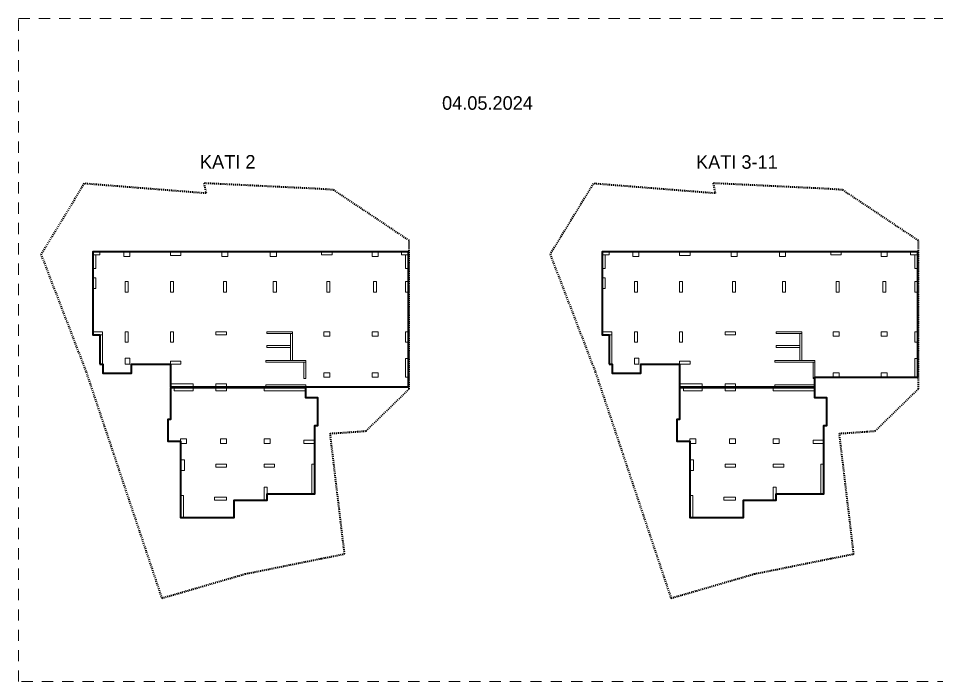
# Model space of a CAD drawing. Header units: millimetres. Extents: x 528085 to 770311, y -199274 to -111212.
# Drawn here: x 528085 to 649916, y -199274 to -111212 of the extents above; entities that cross this region are included whole.
import ezdxf

# ---------------------------------------------------------------- set-up
doc = ezdxf.new("R2010")
doc.units = ezdxf.units.MM
doc.header["$MEASUREMENT"] = 0
doc.linetypes.add('Dashed', pattern=[254, 127, -127])
doc.linetypes.add('Long Dashed', pattern=[2700, 1500, -1200])
for name, color, linetype, lineweight, true_color in [('2D Drafting - General_Pen_No__88', 7, 'Continuous', 20, 0xfd4435), ('A - Akset_Pen_No__108', 7, 'Continuous', 13, 0xfd8379), ('A - Akset_Pen_No__8', 7, 'Continuous', 35, 0xa80f02)]:
    doc.layers.add(name, color=color, linetype=linetype, lineweight=lineweight, true_color=true_color)
doc.layers.add('A - Perdhesa polyline_Pen_No__6', color=5, linetype='Continuous', lineweight=35)
doc.layers.add('A - Shtyllat_Pen_No__20', color=1, linetype='Continuous', lineweight=0)
doc.layers.add('A - Shtyllat', color=7, linetype='Continuous')
doc.styles.add('GENERATED_STYLE_2', font='')
doc.styles.get('GENERATED_STYLE_2').set_extended_font_data('Century Gothic')

# ---------------------------------------------------------------- blocks, each defined once
blk = doc.blocks.new('Column_1', base_point=(642969, -142516))
at = {"layer": 'A - Shtyllat_Pen_No__20', "color": 1, "linetype": 'Continuous', "lineweight": 0, "flags": 128}
blk.add_lwpolyline([(643369, -142816), (643369, -142216), (642569, -142216), (642569, -142816)], close=True, dxfattribs=at)
blk = doc.blocks.new('Column_2', base_point=(629669, -146866))
at = {"layer": 'A - Shtyllat_Pen_No__20', "color": 1, "linetype": 'Continuous', "lineweight": 0, "flags": 128}
blk.add_lwpolyline([(629869, -146166), (629469, -146166), (629469, -147566), (629869, -147566)], close=True, dxfattribs=at)
blk = doc.blocks.new('Column_3', base_point=(647219, -157616))
at = {"layer": 'A - Shtyllat_Pen_No__20', "color": 1, "linetype": 'Continuous', "lineweight": 0, "flags": 128}
blk.add_lwpolyline([(647419, -156366), (647019, -156366), (647019, -158866), (647419, -158866)], close=True, dxfattribs=at)
blk = doc.blocks.new('Column_4', base_point=(636569, -153116))
at = {"layer": 'A - Shtyllat_Pen_No__20', "color": 1, "linetype": 'Continuous', "lineweight": 0, "flags": 128}
blk.add_lwpolyline([(636169, -152816), (636169, -153416), (636969, -153416), (636969, -152816)], close=True, dxfattribs=at)
blk = doc.blocks.new('Column_5', base_point=(629469, -142516))
at = {"layer": 'A - Shtyllat_Pen_No__20', "color": 1, "linetype": 'Continuous', "lineweight": 0, "flags": 128}
blk.add_lwpolyline([(629069, -142216), (629069, -142816), (629869, -142816), (629869, -142216)], close=True, dxfattribs=at)
blk = doc.blocks.new('Column_6', base_point=(622839, -167336))
at = {"layer": 'A - Shtyllat_Pen_No__20', "color": 1, "linetype": 'Continuous', "lineweight": 0, "flags": 128}
blk.add_lwpolyline([(623239, -167636), (623239, -167036), (622439, -167036), (622439, -167636)], close=True, dxfattribs=at)
blk = doc.blocks.new('Column_7', base_point=(622539, -170586))
at = {"layer": 'A - Shtyllat_Pen_No__20', "color": 1, "linetype": 'Continuous', "lineweight": 0, "flags": 128}
blk.add_lwpolyline([(623239, -170786), (623239, -170386), (621839, -170386), (621839, -170786)], close=True, dxfattribs=at)
blk = doc.blocks.new('Column_8', base_point=(633644, -157941))
at = {"layer": 'A - Shtyllat_Pen_No__20', "color": 1, "linetype": 'Continuous', "lineweight": 0, "flags": 128}
blk.add_lwpolyline([(633769, -156866), (633519, -156866), (633519, -159016), (633769, -159016)], close=True, dxfattribs=at)
blk = doc.blocks.new('Column_9', base_point=(622539, -159916))
at = {"layer": 'A - Shtyllat_Pen_No__20', "color": 1, "linetype": 'Continuous', "lineweight": 0, "flags": 128}
blk.add_lwpolyline([(623239, -160116), (623239, -159716), (621839, -159716), (621839, -160116)], close=True, dxfattribs=at)
blk = doc.blocks.new('Column_10', base_point=(630319, -152941))
at = {"layer": 'A - Shtyllat_Pen_No__20', "color": 1, "linetype": 'Continuous', "lineweight": 0, "flags": 128}
blk.add_lwpolyline([(628619, -152816), (628619, -153066), (632019, -153066), (632019, -152816)], close=True, dxfattribs=at)
blk = doc.blocks.new('Column_11', base_point=(628639, -167336))
at = {"layer": 'A - Shtyllat_Pen_No__20', "color": 1, "linetype": 'Continuous', "lineweight": 0, "flags": 128}
blk.add_lwpolyline([(629039, -167636), (629039, -167036), (628239, -167036), (628239, -167636)], close=True, dxfattribs=at)
blk = doc.blocks.new('Column_12', base_point=(605994, -142416))
at = {"layer": 'A - Shtyllat_Pen_No__20', "color": 1, "linetype": 'Continuous', "lineweight": 0, "flags": 128}
blk.add_lwpolyline([(606469, -142616), (606469, -142216), (605519, -142216), (605519, -142616)], close=True, dxfattribs=at)
blk = doc.blocks.new('Column_13', base_point=(622454, -174985))
at = {"layer": 'A - Shtyllat_Pen_No__20', "color": 1, "linetype": 'Continuous', "lineweight": 0, "flags": 128}
blk.add_lwpolyline([(623239, -175185), (623239, -174785), (621669, -174785), (621669, -175185)], close=True, dxfattribs=at)
blk = doc.blocks.new('Column_14', base_point=(647219, -143516))
at = {"layer": 'A - Shtyllat_Pen_No__20', "color": 1, "linetype": 'Continuous', "lineweight": 0, "flags": 128}
blk.add_lwpolyline([(647419, -142616), (647019, -142616), (647019, -144416), (647419, -144416)], close=True, dxfattribs=at)
blk = doc.blocks.new('Column_15', base_point=(610019, -153516))
at = {"layer": 'A - Shtyllat_Pen_No__20', "color": 1, "linetype": 'Continuous', "lineweight": 0, "flags": 128}
blk.add_lwpolyline([(610219, -152816), (609819, -152816), (609819, -154216), (610219, -154216)], close=True, dxfattribs=at)
blk = doc.blocks.new('Column_16', base_point=(605719, -143516))
at = {"layer": 'A - Shtyllat_Pen_No__20', "color": 1, "linetype": 'Continuous', "lineweight": 0, "flags": 128}
blk.add_lwpolyline([(605919, -142616), (605519, -142616), (605519, -144416), (605919, -144416)], close=True, dxfattribs=at)
blk = doc.blocks.new('Column_17', base_point=(642969, -146866))
at = {"layer": 'A - Shtyllat_Pen_No__20', "color": 1, "linetype": 'Continuous', "lineweight": 0, "flags": 128}
blk.add_lwpolyline([(643169, -146166), (642769, -146166), (642769, -147566), (643169, -147566)], close=True, dxfattribs=at)
blk = doc.blocks.new('Column_18', base_point=(634769, -172373))
at = {"layer": 'A - Shtyllat_Pen_No__20', "color": 1, "linetype": 'Continuous', "lineweight": 0, "flags": 128}
blk.add_lwpolyline([(634969, -170398), (634569, -170398), (634569, -174348), (634969, -174348)], close=True, dxfattribs=at)
blk = doc.blocks.new('Column_19', base_point=(617369, -176036))
at = {"layer": 'A - Shtyllat_Pen_No__20', "color": 1, "linetype": 'Continuous', "lineweight": 0, "flags": 128}
blk.add_lwpolyline([(617569, -174581), (617169, -174581), (617169, -177491), (617569, -177491)], close=True, dxfattribs=at)
blk = doc.blocks.new('Column_20', base_point=(610019, -146866))
at = {"layer": 'A - Shtyllat_Pen_No__20', "color": 1, "linetype": 'Continuous', "lineweight": 0, "flags": 128}
blk.add_lwpolyline([(610219, -146166), (609819, -146166), (609819, -147566), (610219, -147566)], close=True, dxfattribs=at)
blk = doc.blocks.new('Column_21', base_point=(617569, -160466))
at = {"layer": 'A - Shtyllat_Pen_No__20', "color": 1, "linetype": 'Continuous', "lineweight": 0, "flags": 128}
blk.add_lwpolyline([(618819, -160666), (618819, -160266), (616319, -160266), (616319, -160666)], close=True, dxfattribs=at)
blk = doc.blocks.new('Column_22', base_point=(631894, -154841))
at = {"layer": 'A - Shtyllat_Pen_No__20', "color": 1, "linetype": 'Continuous', "lineweight": 0, "flags": 128}
blk.add_lwpolyline([(632019, -153066), (631769, -153066), (631769, -156616), (632019, -156616)], close=True, dxfattribs=at)
blk = doc.blocks.new('Column_23', base_point=(628439, -174310))
at = {"layer": 'A - Shtyllat_Pen_No__20', "color": 1, "linetype": 'Continuous', "lineweight": 0, "flags": 128}
blk.add_lwpolyline([(628639, -173435), (628239, -173435), (628239, -175185), (628639, -175185)], close=True, dxfattribs=at)
blk = doc.blocks.new('Column_24', base_point=(646944, -142416))
at = {"layer": 'A - Shtyllat_Pen_No__20', "color": 1, "linetype": 'Continuous', "lineweight": 0, "flags": 128}
blk.add_lwpolyline([(647419, -142616), (647419, -142216), (646469, -142216), (646469, -142616)], close=True, dxfattribs=at)
blk = doc.blocks.new('Column_25', base_point=(631004, -160466))
at = {"layer": 'A - Shtyllat_Pen_No__20', "color": 1, "linetype": 'Continuous', "lineweight": 0, "flags": 128}
blk.add_lwpolyline([(628239, -160266), (628239, -160666), (633769, -160666), (633769, -160266)], close=True, dxfattribs=at)
blk = doc.blocks.new('Column_26', base_point=(617569, -167336))
at = {"layer": 'A - Shtyllat_Pen_No__20', "color": 1, "linetype": 'Continuous', "lineweight": 0, "flags": 128}
blk.add_lwpolyline([(617169, -167036), (617169, -167636), (617969, -167636), (617969, -167036)], close=True, dxfattribs=at)
blk = doc.blocks.new('Column_27', base_point=(634244, -167436))
at = {"layer": 'A - Shtyllat_Pen_No__20', "color": 1, "linetype": 'Continuous', "lineweight": 0, "flags": 128}
blk.add_lwpolyline([(634969, -167636), (634969, -167236), (633519, -167236), (633519, -167636)], close=True, dxfattribs=at)
blk = doc.blocks.new('Column_28', base_point=(616519, -156916))
at = {"layer": 'A - Shtyllat_Pen_No__20', "color": 1, "linetype": 'Continuous', "lineweight": 0, "flags": 128}
blk.add_lwpolyline([(617219, -157116), (617219, -156716), (615819, -156716), (615819, -157116)], close=True, dxfattribs=at)
blk = doc.blocks.new('Column_29', base_point=(616519, -142466))
at = {"layer": 'A - Shtyllat_Pen_No__20', "color": 1, "linetype": 'Continuous', "lineweight": 0, "flags": 128}
blk.add_lwpolyline([(617219, -142716), (617219, -142216), (615819, -142216), (615819, -142716)], close=True, dxfattribs=at)
blk = doc.blocks.new('Column_30', base_point=(616019, -153516))
at = {"layer": 'A - Shtyllat_Pen_No__20', "color": 1, "linetype": 'Continuous', "lineweight": 0, "flags": 128}
blk.add_lwpolyline([(616219, -152816), (615819, -152816), (615819, -154216), (616219, -154216)], close=True, dxfattribs=at)
blk = doc.blocks.new('Column_31', base_point=(622539, -160466))
at = {"layer": 'A - Shtyllat_Pen_No__20', "color": 1, "linetype": 'Continuous', "lineweight": 0, "flags": 128}
blk.add_lwpolyline([(623239, -160666), (623239, -160266), (621839, -160266), (621839, -160666)], close=True, dxfattribs=at)
blk = doc.blocks.new('Column_32', base_point=(630194, -154791))
at = {"layer": 'A - Shtyllat_Pen_No__20', "color": 1, "linetype": 'Continuous', "lineweight": 0, "flags": 128}
blk.add_lwpolyline([(628619, -154666), (628619, -154916), (631769, -154916), (631769, -154666)], close=True, dxfattribs=at)
blk = doc.blocks.new('Column_33', base_point=(636569, -142416))
at = {"layer": 'A - Shtyllat_Pen_No__20', "color": 1, "linetype": 'Continuous', "lineweight": 0, "flags": 128}
blk.add_lwpolyline([(637269, -142616), (637269, -142216), (635869, -142216), (635869, -142616)], close=True, dxfattribs=at)
blk = doc.blocks.new('Column_34', base_point=(642969, -153116))
at = {"layer": 'A - Shtyllat_Pen_No__20', "color": 1, "linetype": 'Continuous', "lineweight": 0, "flags": 128}
blk.add_lwpolyline([(642569, -152816), (642569, -153416), (643369, -153416), (643369, -152816)], close=True, dxfattribs=at)
blk = doc.blocks.new('Column_35', base_point=(628939, -170586))
at = {"layer": 'A - Shtyllat_Pen_No__20', "color": 1, "linetype": 'Continuous', "lineweight": 0, "flags": 128}
blk.add_lwpolyline([(629639, -170786), (629639, -170386), (628239, -170386), (628239, -170786)], close=True, dxfattribs=at)
blk = doc.blocks.new('Column_36', base_point=(606169, -153016))
at = {"layer": 'A - Shtyllat_Pen_No__20', "color": 1, "linetype": 'Continuous', "lineweight": 0, "flags": 128}
blk.add_lwpolyline([(605519, -152816), (605519, -153216), (606819, -153216), (606819, -152816)], close=True, dxfattribs=at)
blk = doc.blocks.new('Column_37', base_point=(622539, -153016))
at = {"layer": 'A - Shtyllat_Pen_No__20', "color": 1, "linetype": 'Continuous', "lineweight": 0, "flags": 128}
blk.add_lwpolyline([(623239, -153216), (623239, -152816), (621839, -152816), (621839, -153216)], close=True, dxfattribs=at)
blk = doc.blocks.new('Column_38', base_point=(631119, -156741))
at = {"layer": 'A - Shtyllat_Pen_No__20', "color": 1, "linetype": 'Continuous', "lineweight": 0, "flags": 128}
blk.add_lwpolyline([(628469, -156616), (628469, -156866), (633769, -156866), (633769, -156616)], close=True, dxfattribs=at)
blk = doc.blocks.new('Column_39', base_point=(647219, -153516))
at = {"layer": 'A - Shtyllat_Pen_No__20', "color": 1, "linetype": 'Continuous', "lineweight": 0, "flags": 128}
blk.add_lwpolyline([(647419, -152816), (647019, -152816), (647019, -154216), (647419, -154216)], close=True, dxfattribs=at)
blk = doc.blocks.new('Column_40', base_point=(605719, -146366))
at = {"layer": 'A - Shtyllat_Pen_No__20', "color": 1, "linetype": 'Continuous', "lineweight": 0, "flags": 128}
blk.add_lwpolyline([(605919, -145666), (605519, -145666), (605519, -147066), (605919, -147066)], close=True, dxfattribs=at)
blk = doc.blocks.new('Column_41', base_point=(616019, -146866))
at = {"layer": 'A - Shtyllat_Pen_No__20', "color": 1, "linetype": 'Continuous', "lineweight": 0, "flags": 128}
blk.add_lwpolyline([(616219, -146166), (615819, -146166), (615819, -147566), (616219, -147566)], close=True, dxfattribs=at)
blk = doc.blocks.new('Column_42', base_point=(617419, -170536))
at = {"layer": 'A - Shtyllat_Pen_No__20', "color": 1, "linetype": 'Continuous', "lineweight": 0, "flags": 128}
blk.add_lwpolyline([(617169, -171236), (617669, -171236), (617669, -169836), (617169, -169836)], close=True, dxfattribs=at)
blk = doc.blocks.new('Column_43', base_point=(647219, -146866))
at = {"layer": 'A - Shtyllat_Pen_No__20', "color": 1, "linetype": 'Continuous', "lineweight": 0, "flags": 128}
blk.add_lwpolyline([(647419, -146166), (647019, -146166), (647019, -147566), (647419, -147566)], close=True, dxfattribs=at)
blk = doc.blocks.new('Column_44', base_point=(610019, -142516))
at = {"layer": 'A - Shtyllat_Pen_No__20', "color": 1, "linetype": 'Continuous', "lineweight": 0, "flags": 128}
blk.add_lwpolyline([(609619, -142216), (609619, -142816), (610419, -142816), (610419, -142216)], close=True, dxfattribs=at)
blk = doc.blocks.new('Column_45', base_point=(636769, -146866))
at = {"layer": 'A - Shtyllat_Pen_No__20', "color": 1, "linetype": 'Continuous', "lineweight": 0, "flags": 128}
blk.add_lwpolyline([(636969, -146166), (636569, -146166), (636569, -147566), (636969, -147566)], close=True, dxfattribs=at)
blk = doc.blocks.new('Column_46', base_point=(642969, -158566))
at = {"layer": 'A - Shtyllat_Pen_No__20', "color": 1, "linetype": 'Continuous', "lineweight": 0, "flags": 128}
blk.add_lwpolyline([(643369, -158866), (643369, -158266), (642569, -158266), (642569, -158866)], close=True, dxfattribs=at)
blk = doc.blocks.new('Column_47', base_point=(631119, -159991))
at = {"layer": 'A - Shtyllat_Pen_No__20', "color": 1, "linetype": 'Continuous', "lineweight": 0, "flags": 128}
blk.add_lwpolyline([(628469, -159866), (628469, -160116), (633769, -160116), (633769, -159866)], close=True, dxfattribs=at)
blk = doc.blocks.new('Column_48', base_point=(623039, -146866))
at = {"layer": 'A - Shtyllat_Pen_No__20', "color": 1, "linetype": 'Continuous', "lineweight": 0, "flags": 128}
blk.add_lwpolyline([(623239, -146166), (622839, -146166), (622839, -147566), (623239, -147566)], close=True, dxfattribs=at)
blk = doc.blocks.new('Column_49', base_point=(617319, -159916))
at = {"layer": 'A - Shtyllat_Pen_No__20', "color": 1, "linetype": 'Continuous', "lineweight": 0, "flags": 128}
blk.add_lwpolyline([(618819, -160116), (618819, -159716), (615819, -159716), (615819, -160116)], close=True, dxfattribs=at)
blk = doc.blocks.new('Column_50', base_point=(636569, -158566))
at = {"layer": 'A - Shtyllat_Pen_No__20', "color": 1, "linetype": 'Continuous', "lineweight": 0, "flags": 128}
blk.add_lwpolyline([(636969, -158866), (636969, -158266), (636169, -158266), (636169, -158866)], close=True, dxfattribs=at)
blk = doc.blocks.new('Column_51', base_point=(623039, -142516))
at = {"layer": 'A - Shtyllat_Pen_No__20', "color": 1, "linetype": 'Continuous', "lineweight": 0, "flags": 128}
blk.add_lwpolyline([(622639, -142216), (622639, -142816), (623439, -142816), (623439, -142216)], close=True, dxfattribs=at)
blk = doc.blocks.new('Column_52', base_point=(606644, -155166))
at = {"layer": 'A - Shtyllat_Pen_No__20', "color": 1, "linetype": 'Continuous', "lineweight": 0, "flags": 128}
blk.add_lwpolyline([(606819, -153216), (606469, -153216), (606469, -157116), (606819, -157116)], close=True, dxfattribs=at)
blk = doc.blocks.new('Column_53', base_point=(610119, -156716))
at = {"layer": 'A - Shtyllat_Pen_No__20', "color": 1, "linetype": 'Continuous', "lineweight": 0, "flags": 128}
blk.add_lwpolyline([(609819, -157116), (610419, -157116), (610419, -156316), (609819, -156316)], close=True, dxfattribs=at)
blk = doc.blocks.new('Column_54', base_point=(569212, -146866))
at = {"layer": 'A - Shtyllat_Pen_No__20', "color": 1, "linetype": 'Continuous', "lineweight": 0, "flags": 128}
blk.add_lwpolyline([(569412, -146166), (569012, -146166), (569012, -147566), (569412, -147566)], close=True, dxfattribs=at)
blk = doc.blocks.new('Column_55', base_point=(575412, -142516))
at = {"layer": 'A - Shtyllat_Pen_No__20', "color": 1, "linetype": 'Continuous', "lineweight": 0, "flags": 128}
blk.add_lwpolyline([(575812, -142816), (575812, -142216), (575012, -142216), (575012, -142816)], close=True, dxfattribs=at)
blk = doc.blocks.new('Column_56', base_point=(562112, -146866))
at = {"layer": 'A - Shtyllat_Pen_No__20', "color": 1, "linetype": 'Continuous', "lineweight": 0, "flags": 128}
blk.add_lwpolyline([(562312, -146166), (561912, -146166), (561912, -147566), (562312, -147566)], close=True, dxfattribs=at)
blk = doc.blocks.new('Column_57', base_point=(579662, -157616))
at = {"layer": 'A - Shtyllat_Pen_No__20', "color": 1, "linetype": 'Continuous', "lineweight": 0, "flags": 128}
blk.add_lwpolyline([(579862, -156366), (579462, -156366), (579462, -158866), (579862, -158866)], close=True, dxfattribs=at)
blk = doc.blocks.new('Column_58', base_point=(569012, -153116))
at = {"layer": 'A - Shtyllat_Pen_No__20', "color": 1, "linetype": 'Continuous', "lineweight": 0, "flags": 128}
blk.add_lwpolyline([(568612, -152816), (568612, -153416), (569412, -153416), (569412, -152816)], close=True, dxfattribs=at)
blk = doc.blocks.new('Column_59', base_point=(561912, -142516))
at = {"layer": 'A - Shtyllat_Pen_No__20', "color": 1, "linetype": 'Continuous', "lineweight": 0, "flags": 128}
blk.add_lwpolyline([(561512, -142216), (561512, -142816), (562312, -142816), (562312, -142216)], close=True, dxfattribs=at)
blk = doc.blocks.new('Column_60', base_point=(555282, -167336))
at = {"layer": 'A - Shtyllat_Pen_No__20', "color": 1, "linetype": 'Continuous', "lineweight": 0, "flags": 128}
blk.add_lwpolyline([(555682, -167636), (555682, -167036), (554882, -167036), (554882, -167636)], close=True, dxfattribs=at)
blk = doc.blocks.new('Column_61', base_point=(554982, -170586))
at = {"layer": 'A - Shtyllat_Pen_No__20', "color": 1, "linetype": 'Continuous', "lineweight": 0, "flags": 128}
blk.add_lwpolyline([(555682, -170786), (555682, -170386), (554282, -170386), (554282, -170786)], close=True, dxfattribs=at)
blk = doc.blocks.new('Column_62', base_point=(566087, -157941))
at = {"layer": 'A - Shtyllat_Pen_No__20', "color": 1, "linetype": 'Continuous', "lineweight": 0, "flags": 128}
blk.add_lwpolyline([(566212, -156866), (565962, -156866), (565962, -159016), (566212, -159016)], close=True, dxfattribs=at)
blk = doc.blocks.new('Column_63', base_point=(554982, -159916))
at = {"layer": 'A - Shtyllat_Pen_No__20', "color": 1, "linetype": 'Continuous', "lineweight": 0, "flags": 128}
blk.add_lwpolyline([(555682, -160116), (555682, -159716), (554282, -159716), (554282, -160116)], close=True, dxfattribs=at)
blk = doc.blocks.new('Column_64', base_point=(562762, -152941))
at = {"layer": 'A - Shtyllat_Pen_No__20', "color": 1, "linetype": 'Continuous', "lineweight": 0, "flags": 128}
blk.add_lwpolyline([(561062, -152816), (561062, -153066), (564462, -153066), (564462, -152816)], close=True, dxfattribs=at)
blk = doc.blocks.new('Column_65', base_point=(561082, -167336))
at = {"layer": 'A - Shtyllat_Pen_No__20', "color": 1, "linetype": 'Continuous', "lineweight": 0, "flags": 128}
blk.add_lwpolyline([(561482, -167636), (561482, -167036), (560682, -167036), (560682, -167636)], close=True, dxfattribs=at)
blk = doc.blocks.new('Column_66', base_point=(538437, -142416))
at = {"layer": 'A - Shtyllat_Pen_No__20', "color": 1, "linetype": 'Continuous', "lineweight": 0, "flags": 128}
blk.add_lwpolyline([(538912, -142616), (538912, -142216), (537962, -142216), (537962, -142616)], close=True, dxfattribs=at)
blk = doc.blocks.new('Column_67', base_point=(579662, -146866))
at = {"layer": 'A - Shtyllat_Pen_No__20', "color": 1, "linetype": 'Continuous', "lineweight": 0, "flags": 128}
blk.add_lwpolyline([(579862, -146166), (579462, -146166), (579462, -147566), (579862, -147566)], close=True, dxfattribs=at)
blk = doc.blocks.new('Column_68', base_point=(548462, -146866))
at = {"layer": 'A - Shtyllat_Pen_No__20', "color": 1, "linetype": 'Continuous', "lineweight": 0, "flags": 128}
blk.add_lwpolyline([(548662, -146166), (548262, -146166), (548262, -147566), (548662, -147566)], close=True, dxfattribs=at)
blk = doc.blocks.new('Column_69', base_point=(554897, -174985))
at = {"layer": 'A - Shtyllat_Pen_No__20', "color": 1, "linetype": 'Continuous', "lineweight": 0, "flags": 128}
blk.add_lwpolyline([(555682, -175185), (555682, -174785), (554112, -174785), (554112, -175185)], close=True, dxfattribs=at)
blk = doc.blocks.new('Column_70', base_point=(579662, -143516))
at = {"layer": 'A - Shtyllat_Pen_No__20', "color": 1, "linetype": 'Continuous', "lineweight": 0, "flags": 128}
blk.add_lwpolyline([(579862, -142616), (579462, -142616), (579462, -144416), (579862, -144416)], close=True, dxfattribs=at)
blk = doc.blocks.new('Column_71', base_point=(555482, -146866))
at = {"layer": 'A - Shtyllat_Pen_No__20', "color": 1, "linetype": 'Continuous', "lineweight": 0, "flags": 128}
blk.add_lwpolyline([(555682, -146166), (555282, -146166), (555282, -147566), (555682, -147566)], close=True, dxfattribs=at)
blk = doc.blocks.new('Column_72', base_point=(542462, -153516))
at = {"layer": 'A - Shtyllat_Pen_No__20', "color": 1, "linetype": 'Continuous', "lineweight": 0, "flags": 128}
blk.add_lwpolyline([(542662, -152816), (542262, -152816), (542262, -154216), (542662, -154216)], close=True, dxfattribs=at)
blk = doc.blocks.new('Column_73', base_point=(538162, -143516))
at = {"layer": 'A - Shtyllat_Pen_No__20', "color": 1, "linetype": 'Continuous', "lineweight": 0, "flags": 128}
blk.add_lwpolyline([(538362, -142616), (537962, -142616), (537962, -144416), (538362, -144416)], close=True, dxfattribs=at)
blk = doc.blocks.new('Column_74', base_point=(575412, -146866))
at = {"layer": 'A - Shtyllat_Pen_No__20', "color": 1, "linetype": 'Continuous', "lineweight": 0, "flags": 128}
blk.add_lwpolyline([(575612, -146166), (575212, -146166), (575212, -147566), (575612, -147566)], close=True, dxfattribs=at)
blk = doc.blocks.new('Column_75', base_point=(567212, -172373))
at = {"layer": 'A - Shtyllat_Pen_No__20', "color": 1, "linetype": 'Continuous', "lineweight": 0, "flags": 128}
blk.add_lwpolyline([(567412, -170398), (567012, -170398), (567012, -174348), (567412, -174348)], close=True, dxfattribs=at)
blk = doc.blocks.new('Column_76', base_point=(549762, -159916))
at = {"layer": 'A - Shtyllat_Pen_No__20', "color": 1, "linetype": 'Continuous', "lineweight": 0, "flags": 128}
blk.add_lwpolyline([(551262, -160116), (551262, -159716), (548262, -159716), (548262, -160116)], close=True, dxfattribs=at)
blk = doc.blocks.new('Column_77', base_point=(549812, -176036))
at = {"layer": 'A - Shtyllat_Pen_No__20', "color": 1, "linetype": 'Continuous', "lineweight": 0, "flags": 128}
blk.add_lwpolyline([(550012, -174581), (549612, -174581), (549612, -177491), (550012, -177491)], close=True, dxfattribs=at)
blk = doc.blocks.new('Column_78', base_point=(569012, -158566))
at = {"layer": 'A - Shtyllat_Pen_No__20', "color": 1, "linetype": 'Continuous', "lineweight": 0, "flags": 128}
blk.add_lwpolyline([(569412, -158866), (569412, -158266), (568612, -158266), (568612, -158866)], close=True, dxfattribs=at)
blk = doc.blocks.new('Column_79', base_point=(549862, -170536))
at = {"layer": 'A - Shtyllat_Pen_No__20', "color": 1, "linetype": 'Continuous', "lineweight": 0, "flags": 128}
blk.add_lwpolyline([(549612, -171236), (550112, -171236), (550112, -169836), (549612, -169836)], close=True, dxfattribs=at)
blk = doc.blocks.new('Column_80', base_point=(542462, -146866))
at = {"layer": 'A - Shtyllat_Pen_No__20', "color": 1, "linetype": 'Continuous', "lineweight": 0, "flags": 128}
blk.add_lwpolyline([(542662, -146166), (542262, -146166), (542262, -147566), (542662, -147566)], close=True, dxfattribs=at)
blk = doc.blocks.new('Column_81', base_point=(550012, -160466))
at = {"layer": 'A - Shtyllat_Pen_No__20', "color": 1, "linetype": 'Continuous', "lineweight": 0, "flags": 128}
blk.add_lwpolyline([(551262, -160666), (551262, -160266), (548762, -160266), (548762, -160666)], close=True, dxfattribs=at)
blk = doc.blocks.new('Column_82', base_point=(555482, -142516))
at = {"layer": 'A - Shtyllat_Pen_No__20', "color": 1, "linetype": 'Continuous', "lineweight": 0, "flags": 128}
blk.add_lwpolyline([(555082, -142216), (555082, -142816), (555882, -142816), (555882, -142216)], close=True, dxfattribs=at)
blk = doc.blocks.new('Column_83', base_point=(564337, -154841))
at = {"layer": 'A - Shtyllat_Pen_No__20', "color": 1, "linetype": 'Continuous', "lineweight": 0, "flags": 128}
blk.add_lwpolyline([(564462, -153066), (564212, -153066), (564212, -156616), (564462, -156616)], close=True, dxfattribs=at)
blk = doc.blocks.new('Column_84', base_point=(560882, -174310))
at = {"layer": 'A - Shtyllat_Pen_No__20', "color": 1, "linetype": 'Continuous', "lineweight": 0, "flags": 128}
blk.add_lwpolyline([(561082, -173435), (560682, -173435), (560682, -175185), (561082, -175185)], close=True, dxfattribs=at)
blk = doc.blocks.new('Column_85', base_point=(579387, -142416))
at = {"layer": 'A - Shtyllat_Pen_No__20', "color": 1, "linetype": 'Continuous', "lineweight": 0, "flags": 128}
blk.add_lwpolyline([(579862, -142616), (579862, -142216), (578912, -142216), (578912, -142616)], close=True, dxfattribs=at)
blk = doc.blocks.new('Column_86', base_point=(563447, -160466))
at = {"layer": 'A - Shtyllat_Pen_No__20', "color": 1, "linetype": 'Continuous', "lineweight": 0, "flags": 128}
blk.add_lwpolyline([(560682, -160266), (560682, -160666), (566212, -160666), (566212, -160266)], close=True, dxfattribs=at)
blk = doc.blocks.new('Column_87', base_point=(550012, -167336))
at = {"layer": 'A - Shtyllat_Pen_No__20', "color": 1, "linetype": 'Continuous', "lineweight": 0, "flags": 128}
blk.add_lwpolyline([(549612, -167036), (549612, -167636), (550412, -167636), (550412, -167036)], close=True, dxfattribs=at)
blk = doc.blocks.new('Column_88', base_point=(566687, -167436))
at = {"layer": 'A - Shtyllat_Pen_No__20', "color": 1, "linetype": 'Continuous', "lineweight": 0, "flags": 128}
blk.add_lwpolyline([(567412, -167636), (567412, -167236), (565962, -167236), (565962, -167636)], close=True, dxfattribs=at)
blk = doc.blocks.new('Column_89', base_point=(538162, -146366))
at = {"layer": 'A - Shtyllat_Pen_No__20', "color": 1, "linetype": 'Continuous', "lineweight": 0, "flags": 128}
blk.add_lwpolyline([(538362, -145666), (537962, -145666), (537962, -147066), (538362, -147066)], close=True, dxfattribs=at)
blk = doc.blocks.new('Column_90', base_point=(539087, -155166))
at = {"layer": 'A - Shtyllat_Pen_No__20', "color": 1, "linetype": 'Continuous', "lineweight": 0, "flags": 128}
blk.add_lwpolyline([(539262, -153216), (538912, -153216), (538912, -157116), (539262, -157116)], close=True, dxfattribs=at)
blk = doc.blocks.new('Column_91', base_point=(548962, -156916))
at = {"layer": 'A - Shtyllat_Pen_No__20', "color": 1, "linetype": 'Continuous', "lineweight": 0, "flags": 128}
blk.add_lwpolyline([(549662, -157116), (549662, -156716), (548262, -156716), (548262, -157116)], close=True, dxfattribs=at)
blk = doc.blocks.new('Column_92', base_point=(548962, -142466))
at = {"layer": 'A - Shtyllat_Pen_No__20', "color": 1, "linetype": 'Continuous', "lineweight": 0, "flags": 128}
blk.add_lwpolyline([(549662, -142716), (549662, -142216), (548262, -142216), (548262, -142716)], close=True, dxfattribs=at)
blk = doc.blocks.new('Column_93', base_point=(563562, -159991))
at = {"layer": 'A - Shtyllat_Pen_No__20', "color": 1, "linetype": 'Continuous', "lineweight": 0, "flags": 128}
blk.add_lwpolyline([(560912, -159866), (560912, -160116), (566212, -160116), (566212, -159866)], close=True, dxfattribs=at)
blk = doc.blocks.new('Column_94', base_point=(548462, -153516))
at = {"layer": 'A - Shtyllat_Pen_No__20', "color": 1, "linetype": 'Continuous', "lineweight": 0, "flags": 128}
blk.add_lwpolyline([(548662, -152816), (548262, -152816), (548262, -154216), (548662, -154216)], close=True, dxfattribs=at)
blk = doc.blocks.new('Column_95', base_point=(554982, -160466))
at = {"layer": 'A - Shtyllat_Pen_No__20', "color": 1, "linetype": 'Continuous', "lineweight": 0, "flags": 128}
blk.add_lwpolyline([(555682, -160666), (555682, -160266), (554282, -160266), (554282, -160666)], close=True, dxfattribs=at)
blk = doc.blocks.new('Column_96', base_point=(562637, -154791))
at = {"layer": 'A - Shtyllat_Pen_No__20', "color": 1, "linetype": 'Continuous', "lineweight": 0, "flags": 128}
blk.add_lwpolyline([(561062, -154666), (561062, -154916), (564212, -154916), (564212, -154666)], close=True, dxfattribs=at)
blk = doc.blocks.new('Column_97', base_point=(569012, -142416))
at = {"layer": 'A - Shtyllat_Pen_No__20', "color": 1, "linetype": 'Continuous', "lineweight": 0, "flags": 128}
blk.add_lwpolyline([(569712, -142616), (569712, -142216), (568312, -142216), (568312, -142616)], close=True, dxfattribs=at)
blk = doc.blocks.new('Column_98', base_point=(579662, -153516))
at = {"layer": 'A - Shtyllat_Pen_No__20', "color": 1, "linetype": 'Continuous', "lineweight": 0, "flags": 128}
blk.add_lwpolyline([(579862, -152816), (579462, -152816), (579462, -154216), (579862, -154216)], close=True, dxfattribs=at)
blk = doc.blocks.new('Column_99', base_point=(575412, -158566))
at = {"layer": 'A - Shtyllat_Pen_No__20', "color": 1, "linetype": 'Continuous', "lineweight": 0, "flags": 128}
blk.add_lwpolyline([(575812, -158866), (575812, -158266), (575012, -158266), (575012, -158866)], close=True, dxfattribs=at)
blk = doc.blocks.new('Column_100', base_point=(575412, -153116))
at = {"layer": 'A - Shtyllat_Pen_No__20', "color": 1, "linetype": 'Continuous', "lineweight": 0, "flags": 128}
blk.add_lwpolyline([(575012, -152816), (575012, -153416), (575812, -153416), (575812, -152816)], close=True, dxfattribs=at)
blk = doc.blocks.new('Column_101', base_point=(561382, -170586))
at = {"layer": 'A - Shtyllat_Pen_No__20', "color": 1, "linetype": 'Continuous', "lineweight": 0, "flags": 128}
blk.add_lwpolyline([(562082, -170786), (562082, -170386), (560682, -170386), (560682, -170786)], close=True, dxfattribs=at)
blk = doc.blocks.new('Column_102', base_point=(538612, -153016))
at = {"layer": 'A - Shtyllat_Pen_No__20', "color": 1, "linetype": 'Continuous', "lineweight": 0, "flags": 128}
blk.add_lwpolyline([(537962, -152816), (537962, -153216), (539262, -153216), (539262, -152816)], close=True, dxfattribs=at)
blk = doc.blocks.new('Column_103', base_point=(542462, -142516))
at = {"layer": 'A - Shtyllat_Pen_No__20', "color": 1, "linetype": 'Continuous', "lineweight": 0, "flags": 128}
blk.add_lwpolyline([(542062, -142216), (542062, -142816), (542862, -142816), (542862, -142216)], close=True, dxfattribs=at)
blk = doc.blocks.new('Column_104', base_point=(542562, -156716))
at = {"layer": 'A - Shtyllat_Pen_No__20', "color": 1, "linetype": 'Continuous', "lineweight": 0, "flags": 128}
blk.add_lwpolyline([(542262, -157116), (542862, -157116), (542862, -156316), (542262, -156316)], close=True, dxfattribs=at)
blk = doc.blocks.new('Column_105', base_point=(554982, -153016))
at = {"layer": 'A - Shtyllat_Pen_No__20', "color": 1, "linetype": 'Continuous', "lineweight": 0, "flags": 128}
blk.add_lwpolyline([(555682, -153216), (555682, -152816), (554282, -152816), (554282, -153216)], close=True, dxfattribs=at)
blk = doc.blocks.new('Column_106', base_point=(563562, -156741))
at = {"layer": 'A - Shtyllat_Pen_No__20', "color": 1, "linetype": 'Continuous', "lineweight": 0, "flags": 128}
blk.add_lwpolyline([(560912, -156616), (560912, -156866), (566212, -156866), (566212, -156616)], close=True, dxfattribs=at)

msp = doc.modelspace()

# ---------------------------------------------------------------- linework, layer by layer
at = {"layer": 'A - Akset_Pen_No__108', "color": 11, "linetype": 'Long Dashed', "lineweight": 13, "true_color": 0xfd8379}
msp.add_lwpolyline([(528085, -111212), (770311, -111212), (770311, -199274), (528085, -199274)], close=True, dxfattribs=at)
at = {"layer": 'A - Akset_Pen_No__8', "color": 14, "linetype": 'Dashed', "lineweight": 35, "true_color": 0xa80f02}
for points in [[(531081, -142551), (531625, -143968), (537072, -158150), (540711, -169043), (547106, -188189), (558185, -184968), (568312, -182922), (571366, -182324), (569457, -166322), (573093, -166081), (574224, -165989), (579937, -160416), (579937, -140716), (569873, -133982), (567865, -133847), (552704, -133103), (552985, -134443), (536810, -133151)], [(598638, -142551), (599182, -143968), (604629, -158150), (608267, -169043), (614663, -188189), (625742, -184968), (635868, -182922), (638923, -182324), (637014, -166322), (640650, -166081), (641780, -165989), (647494, -160416), (647494, -140716), (637429, -133982), (635422, -133847), (620261, -133103), (620542, -134443), (604367, -133151)]]:
    msp.add_lwpolyline(points, close=True, dxfattribs=at)
at = {"layer": 'A - Perdhesa polyline_Pen_No__6', "color": 5, "linetype": 'Continuous', "lineweight": 35}
for points in [[(538912, -157116), (539312, -157116), (539312, -158316), (543112, -158316), (543112, -157116), (548262, -157116), (548262, -160116), (579862, -160116), (579862, -142216), (537962, -142216), (537962, -153216), (538912, -153216)], [(606469, -157116), (606869, -157116), (606869, -158316), (610669, -158316), (610669, -157116), (615819, -157116), (615819, -160116), (633769, -160116), (633769, -158866), (647419, -158866), (647419, -142216), (605519, -142216), (605519, -153216), (606469, -153216)], [(548262, -160266), (548262, -164466), (547912, -164466), (547912, -167336), (549612, -167336), (549612, -177491), (556732, -177491), (556732, -175185), (561082, -175185), (561082, -174348), (567412, -174348), (567412, -165266), (567812, -165266), (567812, -161609), (566212, -161609), (566212, -160266)], [(616319, -160266), (615819, -160266), (615819, -164466), (615469, -164466), (615469, -167336), (617169, -167336), (617169, -177491), (624289, -177491), (624289, -175185), (628639, -175185), (628639, -174348), (634969, -174348), (634969, -165266), (635369, -165266), (635369, -161609), (633769, -161609), (633769, -160266)]]:
    msp.add_lwpolyline(points, close=True, dxfattribs=at)

# ---------------------------------------------------------------- block references
at = {"layer": 'A - Shtyllat', "color": 1, "lineweight": 0}
for name, p in [('Column_66', (538437, -142416)), ('Column_103', (542462, -142516)), ('Column_92', (548962, -142466)), ('Column_82', (555482, -142516)), ('Column_59', (561912, -142516)), ('Column_97', (569012, -142416)), ('Column_55', (575412, -142516)), ('Column_85', (579387, -142416)), ('Column_12', (605994, -142416)), ('Column_44', (610019, -142516)), ('Column_29', (616519, -142466)), ('Column_51', (623039, -142516)), ('Column_5', (629469, -142516)), ('Column_33', (636569, -142416)), ('Column_1', (642969, -142516)), ('Column_24', (646944, -142416)), ('Column_73', (538162, -143516)), ('Column_70', (579662, -143516)), ('Column_16', (605719, -143516)), ('Column_14', (647219, -143516)), ('Column_89', (538162, -146366)), ('Column_80', (542462, -146866)), ('Column_68', (548462, -146866)), ('Column_71', (555482, -146866)), ('Column_56', (562112, -146866)), ('Column_54', (569212, -146866)), ('Column_74', (575412, -146866)), ('Column_67', (579662, -146866)), ('Column_40', (605719, -146366)), ('Column_20', (610019, -146866)), ('Column_41', (616019, -146866)), ('Column_48', (623039, -146866)), ('Column_2', (629669, -146866)), ('Column_45', (636769, -146866)), ('Column_17', (642969, -146866)), ('Column_43', (647219, -146866)), ('Column_102', (538612, -153016)), ('Column_90', (539087, -155166)), ('Column_72', (542462, -153516)), ('Column_94', (548462, -153516)), ('Column_105', (554982, -153016)), ('Column_64', (562762, -152941)), ('Column_83', (564337, -154841)), ('Column_58', (569012, -153116)), ('Column_100', (575412, -153116)), ('Column_98', (579662, -153516)), ('Column_36', (606169, -153016)), ('Column_52', (606644, -155166)), ('Column_15', (610019, -153516)), ('Column_30', (616019, -153516)), ('Column_37', (622539, -153016)), ('Column_10', (630319, -152941)), ('Column_22', (631894, -154841)), ('Column_4', (636569, -153116)), ('Column_34', (642969, -153116)), ('Column_39', (647219, -153516)), ('Column_96', (562637, -154791)), ('Column_32', (630194, -154791)), ('Column_104', (542562, -156716)), ('Column_91', (548962, -156916)), ('Column_106', (563562, -156741)), ('Column_62', (566087, -157941)), ('Column_57', (579662, -157616)), ('Column_53', (610119, -156716)), ('Column_28', (616519, -156916)), ('Column_38', (631119, -156741)), ('Column_8', (633644, -157941)), ('Column_3', (647219, -157616)), ('Column_78', (569012, -158566)), ('Column_99', (575412, -158566)), ('Column_50', (636569, -158566)), ('Column_46', (642969, -158566)), ('Column_76', (549762, -159916)), ('Column_81', (550012, -160466)), ('Column_63', (554982, -159916)), ('Column_95', (554982, -160466)), ('Column_86', (563447, -160466)), ('Column_93', (563562, -159991)), ('Column_49', (617319, -159916)), ('Column_21', (617569, -160466)), ('Column_9', (622539, -159916)), ('Column_31', (622539, -160466)), ('Column_25', (631004, -160466)), ('Column_47', (631119, -159991)), ('Column_87', (550012, -167336)), ('Column_60', (555282, -167336)), ('Column_65', (561082, -167336)), ('Column_88', (566687, -167436)), ('Column_26', (617569, -167336)), ('Column_6', (622839, -167336)), ('Column_11', (628639, -167336)), ('Column_27', (634244, -167436)), ('Column_79', (549862, -170536)), ('Column_61', (554982, -170586)), ('Column_101', (561382, -170586)), ('Column_75', (567212, -172373)), ('Column_42', (617419, -170536)), ('Column_7', (622539, -170586)), ('Column_35', (628939, -170586)), ('Column_18', (634769, -172373)), ('Column_84', (560882, -174310)), ('Column_23', (628439, -174310)), ('Column_77', (549812, -176036)), ('Column_69', (554897, -174985)), ('Column_19', (617369, -176036)), ('Column_13', (622454, -174985))]:
    msp.add_blockref(name, p, dxfattribs=at)

# ---------------------------------------------------------------- texts
at = {"layer": '2D Drafting - General_Pen_No__88', "color": 20, "linetype": 'Continuous', "lineweight": 20, "true_color": 0xfd4435, "char_height": 1800, "attachment_point": 8, "style": 'GENERATED_STYLE_2'}
for s, insert in [('\\A1;{\\pqc;\\fCentury Gothic|b0|i0|c0|p34;04.05.2024}', (590325, -123375)), ('\\A1;{\\pqc;\\fCentury Gothic|b0|i0|c0|p34;KATI 2}', (555858, -131163)), ('\\A1;{\\pqc;\\fCentury Gothic|b0|i0|c0|p34;KATI 3-11}', (623415, -131209))]:
    msp.add_mtext(s, dxfattribs=dict(at, insert=insert))

doc.saveas('drawing.dxf')
